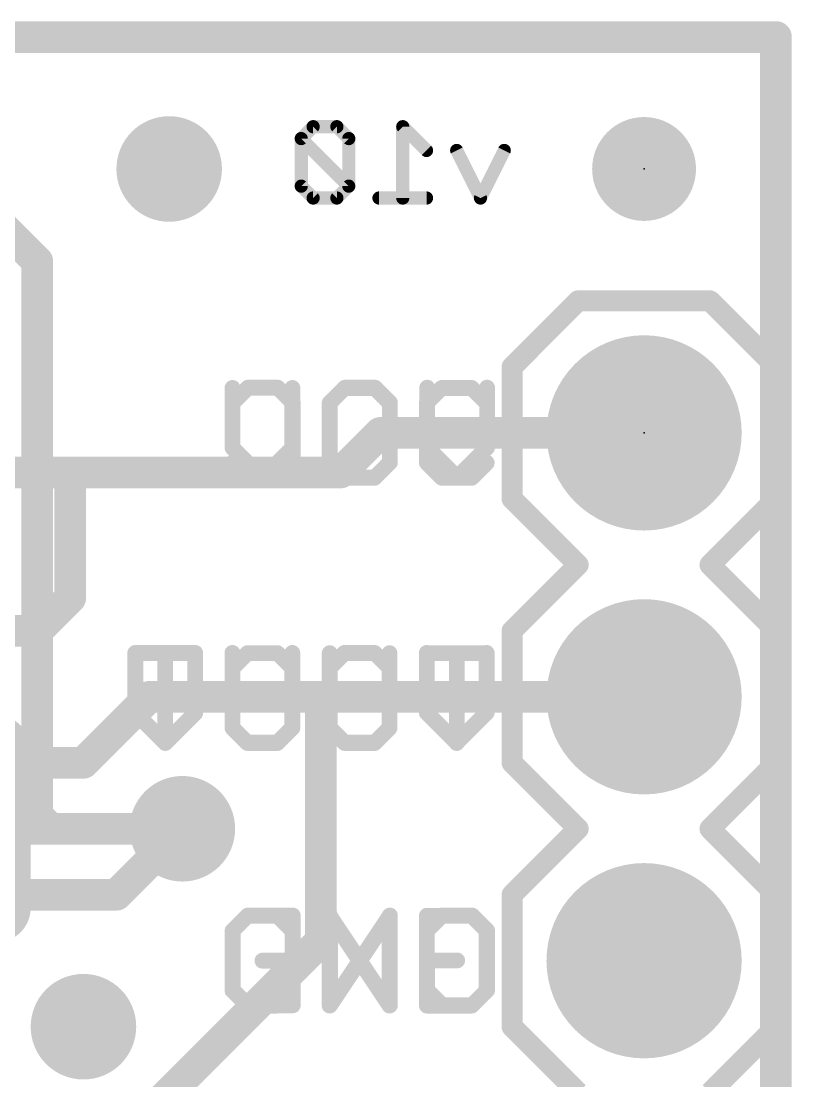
# Model space of a CAD drawing. Extents: x -37 to 70, y -15 to 15.
# Drawn here: x 16.86 to 24.28, y 5.19 to 15.39 of the extents above; entities that cross this region are included whole.
import ezdxf

# ---------------------------------------------------------------- set-up
doc = ezdxf.new("R2010")
doc.units = 0
for name, color, linetype in [('1', 12, 'CONTINUOUS'), ('16', 132, 'CONTINUOUS'), ('17', 110, 'CONTINUOUS'), ('18', 110, 'CONTINUOUS'), ('20', 53, 'CONTINUOUS'), ('21', 41, 'CONTINUOUS'), ('22', 40, 'CONTINUOUS'), ('23', 53, 'CONTINUOUS'), ('51', 53, 'CONTINUOUS')]:
    doc.layers.add(name, color=color, linetype=linetype)

# ---------------------------------------------------------------- blocks, each defined once
blk = doc.blocks.new('PIE')
at = {"const_width": 0.5}
blk.add_lwpolyline([(0, -0.25, 1), (0, 0.25, 1), (0, -0.25)], format="xyb", dxfattribs=at)
blk = doc.blocks.new('RECT')
blk.add_solid([(-0.5, -0.5), (0.5, -0.5), (-0.5, 0.5), (0.5, 0.5)])
blk = doc.blocks.new('ROUNDP')
at = {"const_width": 0.5}
blk.add_lwpolyline([(0, -0.25, 1), (0, 0.25, 1), (0, -0.25)], format="xyb", dxfattribs=at)
blk = doc.blocks.new('ROUNDV')
at = {"const_width": 0.5}
blk.add_lwpolyline([(0, -0.25, 1), (0, 0.25, 1), (0, -0.25)], format="xyb", dxfattribs=at)

msp = doc.modelspace()

# ---------------------------------------------------------------- linework, layer by layer
at = {"layer": '1', "const_width": 0.3048}
for points in [[(24.13, 15.24), (12.7254, 15.24)], [(24.13, 0), (24.13, 15.24)], [(19.939, 11.049), (20.32, 11.43)], [(20.32, 11.43), (22.86, 11.43)], [(17.3355, 11.049), (15.709, 11.049)], [(17.3355, 9.8425), (17.3355, 11.049)], [(17.3355, 11.049), (19.939, 11.049)], [(17.018, 9.525), (17.3355, 9.8425)], [(15.3162, 9.525), (17.018, 9.525)], [(17.4625, 8.255), (18.0975, 8.89)], [(18.0975, 8.89), (19.7485, 8.89)], [(19.7485, 6.5405), (19.7485, 8.89)], [(19.7485, 8.89), (22.86, 8.89)], [(15.3162, 8.255), (17.4625, 8.255)], [(17.78, 6.985), (18.415, 7.62)], [(15.3162, 6.985), (17.78, 6.985)], [(17.399, 4.191), (19.7485, 6.5405)]]:
    msp.add_lwpolyline(points, dxfattribs=at)
at = {"layer": '1', "const_width": 0.1524}
for points in [[(24.2062, 15.24, 1), (24.0538, 15.24)], [(24.13, 15.1638, 1), (24.13, 15.3162)], [(20.32, 11.5062, 1), (20.32, 11.3538)], [(20.3739, 11.3761, 1), (20.2661, 11.4839)], [(22.86, 11.3538, 1), (22.86, 11.5062)], [(17.4117, 11.049, 1), (17.2593, 11.049)], [(17.3355, 11.1252, 1), (17.3355, 10.9728)], [(17.3355, 10.9728, 1), (17.3355, 11.1252)], [(19.8851, 11.1029, 1), (19.9929, 10.9951)], [(19.939, 10.9728, 1), (19.939, 11.1252)], [(17.3894, 9.7886, 1), (17.2816, 9.8964)], [(17.2593, 9.8425, 1), (17.4117, 9.8425)], [(16.9641, 9.5789, 1), (17.0719, 9.4711)], [(17.018, 9.4488, 1), (17.018, 9.6012)], [(18.0975, 8.9662, 1), (18.0975, 8.8138)], [(18.1514, 8.8361, 1), (18.0436, 8.9439)], [(19.8247, 8.89, 1), (19.6723, 8.89)], [(19.7485, 8.9662, 1), (19.7485, 8.8138)], [(19.7485, 8.8138, 1), (19.7485, 8.9662)], [(22.86, 8.8138, 1), (22.86, 8.9662)], [(17.4086, 8.3089, 1), (17.5164, 8.2011)], [(17.4625, 8.1788, 1), (17.4625, 8.3312)], [(18.4689, 7.5661, 1), (18.3611, 7.6739)], [(17.7261, 7.0389, 1), (17.8339, 6.9311)], [(17.78, 6.9088, 1), (17.78, 7.0612)], [(19.8024, 6.4866, 1), (19.6946, 6.5944)], [(19.6723, 6.5405, 1), (19.8247, 6.5405)]]:
    msp.add_lwpolyline(points, format="xyb", dxfattribs=at)
at = {"layer": '16'}
for points, const_width in [([(24.13, 15.24), (12.7254, 15.24)], 0.3048), ([(24.13, 0), (24.13, 15.24)], 0.3048), ([(19.6738, 14.377), (19.5594, 14.2626)], 0.127), ([(19.9026, 14.377), (19.6738, 14.377)], 0.127), ([(20.017, 14.2626), (19.9026, 14.377)], 0.127), ([(20.7654, 14.1482), (20.5366, 14.377)], 0.127), ([(20.5366, 14.377), (20.5366, 13.6906)], 0.127), ([(19.5594, 14.2626), (19.5594, 13.805)], 0.127), ([(20.017, 13.805), (19.5594, 14.2626)], 0.127), ([(20.017, 13.805), (20.017, 14.2626)], 0.127), ([(17.018, 13.081), (16.002, 14.097)], 0.3048), ([(21.285, 13.6906), (21.0562, 14.1482)], 0.127), ([(21.5138, 14.1482), (21.285, 13.6906)], 0.127), ([(19.5594, 13.805), (19.6738, 13.6906)], 0.127), ([(19.9026, 13.6906), (20.017, 13.805)], 0.127), ([(19.6738, 13.6906), (19.9026, 13.6906)], 0.127), ([(20.7654, 13.6906), (20.3078, 13.6906)], 0.127), ([(17.018, 13.081), (17.018, 7.747)], 0.3048), ([(17.018, 7.747), (17.145, 7.62)], 0.3048), ([(16.1671, 7.62), (17.145, 7.62)], 0.3048), ([(17.145, 7.62), (18.415, 7.62)], 0.3048)]:
    msp.add_lwpolyline(points, dxfattribs=dict(at, const_width=const_width))
for points, const_width in [([(24.2062, 15.24, 1), (24.0538, 15.24)], 0.1524), ([(24.13, 15.1638, 1), (24.13, 15.3162)], 0.1524), ([(19.6738, 14.4087, 1), (19.6738, 14.3452)], 0.0635), ([(19.6962, 14.3545, 1), (19.6513, 14.3994)], 0.0635), ([(19.925, 14.3994, 1), (19.8801, 14.3545)], 0.0635), ([(19.9026, 14.3452, 1), (19.9026, 14.4087)], 0.0635), ([(20.5683, 14.377, 1), (20.5048, 14.377)], 0.0635), ([(20.559, 14.3994, 1), (20.5141, 14.3545)], 0.0635), ([(19.5911, 14.2626, 1), (19.5276, 14.2626)], 0.0635), ([(19.5818, 14.285, 1), (19.5369, 14.2401)], 0.0635), ([(19.5369, 14.285, 1), (19.5818, 14.2401)], 0.0635), ([(20.0487, 14.2626, 1), (19.9852, 14.2626)], 0.0635), ([(19.9945, 14.2401, 1), (20.0394, 14.285)], 0.0635), ([(20.7429, 14.1257, 1), (20.7878, 14.1706)], 0.0635), ([(21.0846, 14.1624, 1), (21.0278, 14.134)], 0.0635), ([(21.5422, 14.134, 1), (21.4854, 14.1624)], 0.0635), ([(19.5818, 13.8274, 1), (19.5369, 13.7825)], 0.0635), ([(19.5276, 13.805, 1), (19.5911, 13.805)], 0.0635), ([(19.9852, 13.805, 1), (20.0487, 13.805)], 0.0635), ([(20.0394, 13.7825, 1), (19.9945, 13.8274)], 0.0635), ([(19.9945, 13.7825, 1), (20.0394, 13.8274)], 0.0635), ([(19.6738, 13.7224, 1), (19.6738, 13.6588)], 0.0635), ([(19.6513, 13.6681, 1), (19.6962, 13.7131)], 0.0635), ([(19.8801, 13.7131, 1), (19.925, 13.6681)], 0.0635), ([(19.9026, 13.6588, 1), (19.9026, 13.7224)], 0.0635), ([(20.3078, 13.7224, 1), (20.3078, 13.6588)], 0.0635), ([(20.5048, 13.6906, 1), (20.5683, 13.6906)], 0.0635), ([(20.7654, 13.6588, 1), (20.7654, 13.7224)], 0.0635), ([(21.2566, 13.7048, 1), (21.3134, 13.6764)], 0.0635), ([(21.2566, 13.6764, 1), (21.3134, 13.7048)], 0.0635), ([(17.0942, 13.081, 1), (16.9418, 13.081)], 0.1524), ([(16.9641, 13.0271, 1), (17.0719, 13.1349)], 0.1524), ([(17.0719, 7.8009, 1), (16.9641, 7.6931)], 0.1524), ([(16.9418, 7.747, 1), (17.0942, 7.747)], 0.1524), ([(17.145, 7.6962, 1), (17.145, 7.5438)], 0.1524), ([(17.145, 7.5438, 1), (17.145, 7.6962)], 0.1524), ([(18.415, 7.5438, 1), (18.415, 7.6962)], 0.1524), ([(17.0911, 7.5661, 1), (17.1989, 7.6739)], 0.1524)]:
    msp.add_lwpolyline(points, format="xyb", dxfattribs=dict(at, const_width=const_width))
at = {"layer": '20', "const_width": 0.2032}
for points in [[(0, 15.24), (24.13, 15.24)], [(24.13, 15.24), (24.13, 0)]]:
    msp.add_lwpolyline(points, dxfattribs=at)
at = {"layer": '20', "const_width": 0.1016}
for points in [[(24.1808, 15.24, 1), (24.0792, 15.24)], [(24.13, 15.1892, 1), (24.13, 15.2908)]]:
    msp.add_lwpolyline(points, format="xyb", dxfattribs=at)
at = {"layer": '21'}
for points, const_width in [([(22.225, 12.7), (21.59, 12.065)], 0.2032), ([(23.495, 12.7), (22.225, 12.7)], 0.2032), ([(24.13, 12.065), (23.495, 12.7)], 0.2032), ([(21.59, 10.795), (21.59, 12.065)], 0.2032), ([(24.13, 12.065), (24.13, 10.795)], 0.2032), ([(18.8977, 11.8625), (18.8977, 11.2863)], 0.1524), ([(19.474, 11.2863), (19.474, 11.8625)], 0.1524), ([(19.9773, 11.8625), (19.8333, 11.7185)], 0.1524), ([(20.2654, 11.8625), (19.9773, 11.8625)], 0.1524), ([(20.4095, 11.7185), (20.2654, 11.8625)], 0.1524), ([(20.9128, 11.8625), (20.7688, 11.7185)], 0.1524), ([(21.201, 11.8625), (20.9128, 11.8625)], 0.1524), ([(21.345, 11.7185), (21.201, 11.8625)], 0.1524), ([(19.8333, 11.7185), (19.8333, 11.1423)], 0.1524), ([(20.7688, 11.7185), (20.7688, 11.1423)], 0.1524), ([(18.8977, 11.2863), (19.1859, 10.9982)], 0.1524), ([(19.1859, 10.9982), (19.474, 11.2863)], 0.1524), ([(19.8333, 11.1423), (19.9773, 10.9982)], 0.1524), ([(20.2654, 10.9982), (20.4095, 11.1423)], 0.1524), ([(20.7688, 11.1423), (20.9128, 10.9982)], 0.1524), ([(21.201, 10.9982), (21.345, 11.1423)], 0.1524), ([(19.9773, 10.9982), (20.2654, 10.9982)], 0.1524), ([(20.9128, 10.9982), (21.201, 10.9982)], 0.1524), ([(22.225, 10.16), (21.59, 10.795)], 0.2032), ([(24.13, 10.795), (23.495, 10.16)], 0.2032), ([(21.59, 9.525), (22.225, 10.16)], 0.2032), ([(23.495, 10.16), (24.13, 9.525)], 0.2032), ([(21.59, 8.255), (21.59, 9.525)], 0.2032), ([(24.13, 9.525), (24.13, 8.255)], 0.2032), ([(17.9622, 9.3098), (17.9622, 8.7336)], 0.1524), ([(18.5384, 8.7336), (18.5384, 9.3098)], 0.1524), ([(19.0418, 9.3098), (18.8977, 9.1658)], 0.1524), ([(19.3299, 9.3098), (19.0418, 9.3098)], 0.1524), ([(19.474, 9.1658), (19.3299, 9.3098)], 0.1524), ([(19.8333, 9.3098), (19.8333, 8.5896)], 0.1524), ([(20.4095, 8.5896), (20.4095, 9.3098)], 0.1524), ([(20.7688, 9.3098), (21.345, 9.3098)], 0.1524), ([(21.0569, 8.4455), (21.0569, 9.3098)], 0.1524), ([(18.8977, 9.1658), (18.8977, 8.5896)], 0.1524), ([(19.474, 8.5896), (19.474, 9.1658)], 0.1524), ([(17.9622, 8.7336), (18.2503, 8.4455)], 0.1524), ([(18.2503, 8.4455), (18.5384, 8.7336)], 0.1524), ([(18.8977, 8.5896), (19.0418, 8.4455)], 0.1524), ([(19.3299, 8.4455), (19.474, 8.5896)], 0.1524), ([(19.8333, 8.5896), (19.9773, 8.4455)], 0.1524), ([(20.2654, 8.4455), (20.4095, 8.5896)], 0.1524), ([(19.0418, 8.4455), (19.3299, 8.4455)], 0.1524), ([(19.9773, 8.4455), (20.2654, 8.4455)], 0.1524), ([(22.225, 7.62), (21.59, 8.255)], 0.2032), ([(24.13, 8.255), (23.495, 7.62)], 0.2032), ([(21.59, 6.985), (22.225, 7.62)], 0.2032), ([(23.495, 7.62), (24.13, 6.985)], 0.2032), ([(21.59, 5.715), (21.59, 6.985)], 0.2032), ([(24.13, 6.985), (24.13, 5.715)], 0.2032), ([(19.0418, 6.7825), (18.8977, 6.6385)], 0.1524), ([(19.3299, 6.7825), (19.0418, 6.7825)], 0.1524), ([(19.474, 6.6385), (19.3299, 6.7825)], 0.1524), ([(19.8333, 5.9182), (19.8333, 6.7825)], 0.1524), ([(19.8333, 6.7825), (20.4095, 5.9182)], 0.1524), ([(20.4095, 5.9182), (20.4095, 6.7825)], 0.1524), ([(20.7688, 6.7825), (20.7688, 5.9182)], 0.1524), ([(21.201, 6.7825), (20.7688, 6.7825)], 0.1524), ([(21.345, 6.6385), (21.201, 6.7825)], 0.1524), ([(18.8977, 6.6385), (18.8977, 6.0623)], 0.1524), ([(21.345, 6.0623), (21.345, 6.6385)], 0.1524), ([(19.474, 6.3504), (19.1859, 6.3504)], 0.1524), ([(19.474, 6.0623), (19.474, 6.3504)], 0.1524), ([(18.8977, 6.0623), (19.0418, 5.9182)], 0.1524), ([(19.3299, 5.9182), (19.474, 6.0623)], 0.1524), ([(21.201, 5.9182), (21.345, 6.0623)], 0.1524), ([(19.0418, 5.9182), (19.3299, 5.9182)], 0.1524), ([(20.7688, 5.9182), (21.201, 5.9182)], 0.1524), ([(22.225, 5.08), (21.59, 5.715)], 0.2032), ([(24.13, 5.715), (23.495, 5.08)], 0.2032)]:
    msp.add_lwpolyline(points, dxfattribs=dict(at, const_width=const_width))
for points, const_width in [([(22.225, 12.7508, 1), (22.225, 12.6492)], 0.1016), ([(22.2609, 12.6641, 1), (22.1891, 12.7359)], 0.1016), ([(23.5309, 12.7359, 1), (23.4591, 12.6641)], 0.1016), ([(23.495, 12.6492, 1), (23.495, 12.7508)], 0.1016), ([(21.6408, 12.065, 1), (21.5392, 12.065)], 0.1016), ([(21.5541, 12.1009, 1), (21.6259, 12.0291)], 0.1016), ([(24.1808, 12.065, 1), (24.0792, 12.065)], 0.1016), ([(24.0941, 12.0291, 1), (24.1659, 12.1009)], 0.1016), ([(18.9358, 11.8625, 1), (18.8596, 11.8625)], 0.0762), ([(19.5121, 11.8625, 1), (19.4359, 11.8625)], 0.0762), ([(19.9773, 11.9006, 1), (19.9773, 11.8244)], 0.0762), ([(20.0043, 11.8356, 1), (19.9504, 11.8895)], 0.0762), ([(20.2924, 11.8895, 1), (20.2385, 11.8356)], 0.0762), ([(20.2654, 11.8244, 1), (20.2654, 11.9006)], 0.0762), ([(20.9128, 11.9006, 1), (20.9128, 11.8244)], 0.0762), ([(20.9398, 11.8356, 1), (20.8859, 11.8895)], 0.0762), ([(21.2279, 11.8895, 1), (21.174, 11.8356)], 0.0762), ([(21.201, 11.8244, 1), (21.201, 11.9006)], 0.0762), ([(19.8063, 11.7454, 1), (19.8602, 11.6915)], 0.0762), ([(19.8714, 11.7185, 1), (19.7952, 11.7185)], 0.0762), ([(20.3825, 11.6915, 1), (20.4364, 11.7454)], 0.0762), ([(20.7418, 11.7454, 1), (20.7957, 11.6915)], 0.0762), ([(20.8069, 11.7185, 1), (20.7307, 11.7185)], 0.0762), ([(21.3181, 11.6915, 1), (21.3719, 11.7454)], 0.0762), ([(18.9247, 11.3133, 1), (18.8708, 11.2594)], 0.0762), ([(18.8596, 11.2863, 1), (18.9358, 11.2863)], 0.0762), ([(19.4359, 11.2863, 1), (19.5121, 11.2863)], 0.0762), ([(19.5009, 11.2594, 1), (19.447, 11.3133)], 0.0762), ([(19.8602, 11.1692, 1), (19.8063, 11.1153)], 0.0762), ([(20.4364, 11.1153, 1), (20.3825, 11.1692)], 0.0762), ([(20.7957, 11.1692, 1), (20.7418, 11.1153)], 0.0762), ([(21.3719, 11.1153, 1), (21.3181, 11.1692)], 0.0762), ([(19.7952, 11.1423, 1), (19.8714, 11.1423)], 0.0762), ([(20.7307, 11.1423, 1), (20.8069, 11.1423)], 0.0762), ([(19.1589, 11.0251, 1), (19.2128, 10.9713)], 0.0762), ([(19.1589, 10.9713, 1), (19.2128, 11.0251)], 0.0762), ([(19.9773, 11.0363, 1), (19.9773, 10.9601)], 0.0762), ([(19.9504, 10.9713, 1), (20.0043, 11.0251)], 0.0762), ([(20.2385, 11.0251, 1), (20.2924, 10.9713)], 0.0762), ([(20.2654, 10.9601, 1), (20.2654, 11.0363)], 0.0762), ([(20.9128, 11.0363, 1), (20.9128, 10.9601)], 0.0762), ([(20.8859, 10.9713, 1), (20.9398, 11.0251)], 0.0762), ([(21.174, 11.0251, 1), (21.2279, 10.9713)], 0.0762), ([(21.201, 10.9601, 1), (21.201, 11.0363)], 0.0762), ([(21.6259, 10.8309, 1), (21.5541, 10.7591)], 0.1016), ([(21.5392, 10.795, 1), (21.6408, 10.795)], 0.1016), ([(24.0792, 10.795, 1), (24.1808, 10.795)], 0.1016), ([(24.1659, 10.7591, 1), (24.0941, 10.8309)], 0.1016), ([(22.2609, 10.1241, 1), (22.1891, 10.1959)], 0.1016), ([(22.1891, 10.1241, 1), (22.2609, 10.1959)], 0.1016), ([(23.5309, 10.1959, 1), (23.4591, 10.1241)], 0.1016), ([(23.4591, 10.1959, 1), (23.5309, 10.1241)], 0.1016), ([(21.6408, 9.525, 1), (21.5392, 9.525)], 0.1016), ([(21.5541, 9.5609, 1), (21.6259, 9.4891)], 0.1016), ([(24.1808, 9.525, 1), (24.0792, 9.525)], 0.1016), ([(24.0941, 9.4891, 1), (24.1659, 9.5609)], 0.1016), ([(18.0003, 9.3098, 1), (17.9241, 9.3098)], 0.0762), ([(18.5765, 9.3098, 1), (18.5003, 9.3098)], 0.0762), ([(19.0418, 9.3479, 1), (19.0418, 9.2717)], 0.0762), ([(19.0687, 9.2829, 1), (19.0149, 9.3368)], 0.0762), ([(19.3569, 9.3368, 1), (19.303, 9.2829)], 0.0762), ([(19.3299, 9.2717, 1), (19.3299, 9.3479)], 0.0762), ([(19.8714, 9.3098, 1), (19.7952, 9.3098)], 0.0762), ([(20.4476, 9.3098, 1), (20.3714, 9.3098)], 0.0762), ([(20.7688, 9.3479, 1), (20.7688, 9.2717)], 0.0762), ([(21.095, 9.3098, 1), (21.0188, 9.3098)], 0.0762), ([(21.345, 9.2717, 1), (21.345, 9.3479)], 0.0762), ([(18.9358, 9.1658, 1), (18.8596, 9.1658)], 0.0762), ([(18.8708, 9.1927, 1), (18.9247, 9.1388)], 0.0762), ([(19.5121, 9.1658, 1), (19.4359, 9.1658)], 0.0762), ([(19.447, 9.1388, 1), (19.5009, 9.1927)], 0.0762), ([(17.9892, 8.7606, 1), (17.9353, 8.7067)], 0.0762), ([(17.9241, 8.7336, 1), (18.0003, 8.7336)], 0.0762), ([(18.5003, 8.7336, 1), (18.5765, 8.7336)], 0.0762), ([(18.5654, 8.7067, 1), (18.5115, 8.7606)], 0.0762), ([(18.9247, 8.6165, 1), (18.8708, 8.5626)], 0.0762), ([(18.8596, 8.5896, 1), (18.9358, 8.5896)], 0.0762), ([(19.4359, 8.5896, 1), (19.5121, 8.5896)], 0.0762), ([(19.5009, 8.5626, 1), (19.447, 8.6165)], 0.0762), ([(19.8602, 8.6165, 1), (19.8063, 8.5626)], 0.0762), ([(19.7952, 8.5896, 1), (19.8714, 8.5896)], 0.0762), ([(20.3714, 8.5896, 1), (20.4476, 8.5896)], 0.0762), ([(20.4364, 8.5626, 1), (20.3825, 8.6165)], 0.0762), ([(18.2234, 8.4724, 1), (18.2773, 8.4186)], 0.0762), ([(18.2234, 8.4186, 1), (18.2773, 8.4724)], 0.0762), ([(19.0418, 8.4836, 1), (19.0418, 8.4074)], 0.0762), ([(19.0149, 8.4186, 1), (19.0687, 8.4724)], 0.0762), ([(19.303, 8.4724, 1), (19.3569, 8.4186)], 0.0762), ([(19.3299, 8.4074, 1), (19.3299, 8.4836)], 0.0762), ([(19.9773, 8.4836, 1), (19.9773, 8.4074)], 0.0762), ([(19.9504, 8.4186, 1), (20.0043, 8.4724)], 0.0762), ([(20.2385, 8.4724, 1), (20.2924, 8.4186)], 0.0762), ([(20.2654, 8.4074, 1), (20.2654, 8.4836)], 0.0762), ([(21.0188, 8.4455, 1), (21.095, 8.4455)], 0.0762), ([(21.6259, 8.2909, 1), (21.5541, 8.2191)], 0.1016), ([(21.5392, 8.255, 1), (21.6408, 8.255)], 0.1016), ([(24.0792, 8.255, 1), (24.1808, 8.255)], 0.1016), ([(24.1659, 8.2191, 1), (24.0941, 8.2909)], 0.1016), ([(22.2609, 7.5841, 1), (22.1891, 7.6559)], 0.1016), ([(22.1891, 7.5841, 1), (22.2609, 7.6559)], 0.1016), ([(23.5309, 7.6559, 1), (23.4591, 7.5841)], 0.1016), ([(23.4591, 7.6559, 1), (23.5309, 7.5841)], 0.1016), ([(21.6408, 6.985, 1), (21.5392, 6.985)], 0.1016), ([(21.5541, 7.0209, 1), (21.6259, 6.9491)], 0.1016), ([(24.1808, 6.985, 1), (24.0792, 6.985)], 0.1016), ([(24.0941, 6.9491, 1), (24.1659, 7.0209)], 0.1016), ([(19.0418, 6.8206, 1), (19.0418, 6.7444)], 0.0762), ([(19.0687, 6.7556, 1), (19.0149, 6.8095)], 0.0762), ([(19.3569, 6.8095, 1), (19.303, 6.7556)], 0.0762), ([(19.3299, 6.7444, 1), (19.3299, 6.8206)], 0.0762), ([(19.865, 6.8037, 1), (19.8016, 6.7614)], 0.0762), ([(19.8714, 6.7825, 1), (19.7952, 6.7825)], 0.0762), ([(20.4476, 6.7825, 1), (20.3714, 6.7825)], 0.0762), ([(20.8069, 6.7825, 1), (20.7307, 6.7825)], 0.0762), ([(20.7688, 6.8206, 1), (20.7688, 6.7444)], 0.0762), ([(21.2279, 6.8095, 1), (21.174, 6.7556)], 0.0762), ([(21.201, 6.7444, 1), (21.201, 6.8206)], 0.0762), ([(18.9358, 6.6385, 1), (18.8596, 6.6385)], 0.0762), ([(18.8708, 6.6654, 1), (18.9247, 6.6115)], 0.0762), ([(19.447, 6.6115, 1), (19.5009, 6.6654)], 0.0762), ([(21.3831, 6.6385, 1), (21.3069, 6.6385)], 0.0762), ([(21.3181, 6.6115, 1), (21.3719, 6.6654)], 0.0762), ([(19.1859, 6.3885, 1), (19.1859, 6.3123)], 0.0762), ([(19.5121, 6.3504, 1), (19.4359, 6.3504)], 0.0762), ([(19.474, 6.3123, 1), (19.474, 6.3885)], 0.0762), ([(18.9247, 6.0892, 1), (18.8708, 6.0353)], 0.0762), ([(19.5009, 6.0353, 1), (19.447, 6.0892)], 0.0762), ([(21.3719, 6.0353, 1), (21.3181, 6.0892)], 0.0762), ([(18.8596, 6.0623, 1), (18.9358, 6.0623)], 0.0762), ([(19.4359, 6.0623, 1), (19.5121, 6.0623)], 0.0762), ([(21.3069, 6.0623, 1), (21.3831, 6.0623)], 0.0762), ([(19.0418, 5.9563, 1), (19.0418, 5.8801)], 0.0762), ([(19.0149, 5.8913, 1), (19.0687, 5.9451)], 0.0762), ([(19.303, 5.9451, 1), (19.3569, 5.8913)], 0.0762), ([(19.3299, 5.8801, 1), (19.3299, 5.9563)], 0.0762), ([(19.7952, 5.9182, 1), (19.8714, 5.9182)], 0.0762), ([(20.3714, 5.9182, 1), (20.4476, 5.9182)], 0.0762), ([(20.3778, 5.8971, 1), (20.4412, 5.9393)], 0.0762), ([(20.7688, 5.9563, 1), (20.7688, 5.8801)], 0.0762), ([(20.7307, 5.9182, 1), (20.8069, 5.9182)], 0.0762), ([(21.174, 5.9451, 1), (21.2279, 5.8913)], 0.0762), ([(21.201, 5.8801, 1), (21.201, 5.9563)], 0.0762), ([(21.6259, 5.7509, 1), (21.5541, 5.6791)], 0.1016), ([(24.1659, 5.6791, 1), (24.0941, 5.7509)], 0.1016), ([(21.5392, 5.715, 1), (21.6408, 5.715)], 0.1016), ([(24.0792, 5.715, 1), (24.1808, 5.715)], 0.1016)]:
    msp.add_lwpolyline(points, format="xyb", dxfattribs=dict(at, const_width=const_width))
at = {"layer": '22', "const_width": 0.1524}
for points in [[(18.9013, 11.721), (19.0454, 11.8651)], [(19.0454, 11.8651), (19.3335, 11.8651)], [(19.3335, 11.8651), (19.4775, 11.721)], [(19.8368, 11.721), (19.9809, 11.8651)], [(19.9809, 11.8651), (20.269, 11.8651)], [(20.269, 11.8651), (20.413, 11.721)], [(20.7723, 11.2889), (20.7723, 11.8651)], [(21.3486, 11.8651), (21.3486, 11.2889)], [(19.4775, 11.721), (19.4775, 11.1448)], [(20.413, 11.721), (20.413, 11.1448)], [(21.0604, 11.0007), (20.7723, 11.2889)], [(21.3486, 11.2889), (21.0604, 11.0007)], [(19.0454, 11.0007), (18.9013, 11.1448)], [(19.4775, 11.1448), (19.3335, 11.0007)], [(19.9809, 11.0007), (19.8368, 11.1448)], [(20.413, 11.1448), (20.269, 11.0007)], [(19.3335, 11.0007), (19.0454, 11.0007)], [(20.269, 11.0007), (19.9809, 11.0007)], [(18.5377, 9.3124), (17.9615, 9.3124)], [(18.2496, 8.448), (18.2496, 9.3124)], [(18.897, 8.5921), (18.897, 9.3124)], [(19.4732, 9.3124), (19.4732, 8.5921)], [(19.8325, 9.1683), (19.9766, 9.3124)], [(19.9766, 9.3124), (20.2647, 9.3124)], [(20.2647, 9.3124), (20.4088, 9.1683)], [(20.7681, 8.7362), (20.7681, 9.3124)], [(21.3443, 9.3124), (21.3443, 8.7362)], [(19.8325, 8.5921), (19.8325, 9.1683)], [(20.4088, 9.1683), (20.4088, 8.5921)], [(21.0562, 8.448), (20.7681, 8.7362)], [(21.3443, 8.7362), (21.0562, 8.448)], [(19.0411, 8.448), (18.897, 8.5921)], [(19.4732, 8.5921), (19.3292, 8.448)], [(19.9766, 8.448), (19.8325, 8.5921)], [(20.4088, 8.5921), (20.2647, 8.448)], [(19.3292, 8.448), (19.0411, 8.448)], [(20.2647, 8.448), (19.9766, 8.448)], [(16.8783, 8.382), (16.8783, 6.858)], [(18.9013, 6.641), (19.0454, 6.7851)], [(19.0454, 6.7851), (19.4775, 6.7851)], [(19.4775, 6.7851), (19.4775, 5.9207)], [(20.413, 6.7851), (19.8368, 5.9207)], [(19.8368, 5.9207), (19.8368, 6.7851)], [(20.413, 5.9207), (20.413, 6.7851)], [(20.7723, 6.641), (20.9164, 6.7851)], [(20.9164, 6.7851), (21.2045, 6.7851)], [(21.2045, 6.7851), (21.3486, 6.641)], [(18.9013, 6.0648), (18.9013, 6.641)], [(21.3486, 6.641), (21.3486, 6.0648)], [(20.7723, 6.0648), (20.7723, 6.3529)], [(20.7723, 6.3529), (21.0604, 6.3529)], [(19.0454, 5.9207), (18.9013, 6.0648)], [(20.9164, 5.9207), (20.7723, 6.0648)], [(21.3486, 6.0648), (21.2045, 5.9207)], [(19.4775, 5.9207), (19.0454, 5.9207)], [(21.2045, 5.9207), (20.9164, 5.9207)]]:
    msp.add_lwpolyline(points, dxfattribs=at)
at = {"layer": '22'}
for points, const_width in [([(19.0454, 11.9032, 1), (19.0454, 11.827)], 0.0762), ([(19.0723, 11.8381, 1), (19.0184, 11.892)], 0.0762), ([(19.3604, 11.892, 1), (19.3065, 11.8381)], 0.0762), ([(19.3335, 11.827, 1), (19.3335, 11.9032)], 0.0762), ([(19.9809, 11.9032, 1), (19.9809, 11.827)], 0.0762), ([(20.0078, 11.8381, 1), (19.9539, 11.892)], 0.0762), ([(20.2959, 11.892, 1), (20.242, 11.8381)], 0.0762), ([(20.269, 11.827, 1), (20.269, 11.9032)], 0.0762), ([(20.8104, 11.8651, 1), (20.7342, 11.8651)], 0.0762), ([(21.3867, 11.8651, 1), (21.3105, 11.8651)], 0.0762), ([(18.8744, 11.748, 1), (18.9282, 11.6941)], 0.0762), ([(19.5156, 11.721, 1), (19.4394, 11.721)], 0.0762), ([(19.4506, 11.6941, 1), (19.5045, 11.748)], 0.0762), ([(19.8099, 11.748, 1), (19.8638, 11.6941)], 0.0762), ([(20.4511, 11.721, 1), (20.3749, 11.721)], 0.0762), ([(20.3861, 11.6941, 1), (20.44, 11.748)], 0.0762), ([(20.7993, 11.3158, 1), (20.7454, 11.2619)], 0.0762), ([(20.7342, 11.2889, 1), (20.8104, 11.2889)], 0.0762), ([(21.3105, 11.2889, 1), (21.3867, 11.2889)], 0.0762), ([(21.3755, 11.2619, 1), (21.3216, 11.3158)], 0.0762), ([(18.9282, 11.1717, 1), (18.8744, 11.1179)], 0.0762), ([(19.5045, 11.1179, 1), (19.4506, 11.1717)], 0.0762), ([(19.8638, 11.1717, 1), (19.8099, 11.1179)], 0.0762), ([(20.44, 11.1179, 1), (20.3861, 11.1717)], 0.0762), ([(19.4394, 11.1448, 1), (19.5156, 11.1448)], 0.0762), ([(20.3749, 11.1448, 1), (20.4511, 11.1448)], 0.0762), ([(19.0454, 11.0388, 1), (19.0454, 10.9626)], 0.0762), ([(19.0184, 10.9738, 1), (19.0723, 11.0277)], 0.0762), ([(19.3065, 11.0277, 1), (19.3604, 10.9738)], 0.0762), ([(19.3335, 10.9626, 1), (19.3335, 11.0388)], 0.0762), ([(19.9809, 11.0388, 1), (19.9809, 10.9626)], 0.0762), ([(19.9539, 10.9738, 1), (20.0078, 11.0277)], 0.0762), ([(20.242, 11.0277, 1), (20.2959, 10.9738)], 0.0762), ([(20.269, 10.9626, 1), (20.269, 11.0388)], 0.0762), ([(21.0335, 11.0277, 1), (21.0874, 10.9738)], 0.0762), ([(21.0335, 10.9738, 1), (21.0874, 11.0277)], 0.0762), ([(17.9615, 9.3505, 1), (17.9615, 9.2743)], 0.0762), ([(18.2877, 9.3124, 1), (18.2115, 9.3124)], 0.0762), ([(18.5377, 9.2743, 1), (18.5377, 9.3505)], 0.0762), ([(18.9351, 9.3124, 1), (18.8589, 9.3124)], 0.0762), ([(19.5113, 9.3124, 1), (19.4351, 9.3124)], 0.0762), ([(19.9766, 9.3505, 1), (19.9766, 9.2743)], 0.0762), ([(20.0035, 9.2854, 1), (19.9496, 9.3393)], 0.0762), ([(20.2916, 9.3393, 1), (20.2378, 9.2854)], 0.0762), ([(20.2647, 9.2743, 1), (20.2647, 9.3505)], 0.0762), ([(20.8062, 9.3124, 1), (20.73, 9.3124)], 0.0762), ([(21.3824, 9.3124, 1), (21.3062, 9.3124)], 0.0762), ([(19.8706, 9.1683, 1), (19.7944, 9.1683)], 0.0762), ([(19.8056, 9.1953, 1), (19.8595, 9.1414)], 0.0762), ([(20.4469, 9.1683, 1), (20.3707, 9.1683)], 0.0762), ([(20.3818, 9.1414, 1), (20.4357, 9.1953)], 0.0762), ([(20.795, 8.7631, 1), (20.7411, 8.7092)], 0.0762), ([(20.73, 8.7362, 1), (20.8062, 8.7362)], 0.0762), ([(21.3062, 8.7362, 1), (21.3824, 8.7362)], 0.0762), ([(21.3712, 8.7092, 1), (21.3173, 8.7631)], 0.0762), ([(16.8783, 8.382, 0.4142), (16.6243, 8.636)], 0.1524), ([(18.8589, 8.5921, 1), (18.9351, 8.5921)], 0.0762), ([(18.924, 8.619, 1), (18.8701, 8.5652)], 0.0762), ([(19.4351, 8.5921, 1), (19.5113, 8.5921)], 0.0762), ([(19.5002, 8.5652, 1), (19.4463, 8.619)], 0.0762), ([(19.7944, 8.5921, 1), (19.8706, 8.5921)], 0.0762), ([(19.8595, 8.619, 1), (19.8056, 8.5652)], 0.0762), ([(20.3707, 8.5921, 1), (20.4469, 8.5921)], 0.0762), ([(20.4357, 8.5652, 1), (20.3818, 8.619)], 0.0762), ([(18.2115, 8.448, 1), (18.2877, 8.448)], 0.0762), ([(19.0411, 8.4861, 1), (19.0411, 8.4099)], 0.0762), ([(19.0141, 8.4211, 1), (19.068, 8.475)], 0.0762), ([(19.3022, 8.475, 1), (19.3561, 8.4211)], 0.0762), ([(19.3292, 8.4099, 1), (19.3292, 8.4861)], 0.0762), ([(19.9766, 8.4861, 1), (19.9766, 8.4099)], 0.0762), ([(19.9496, 8.4211, 1), (20.0035, 8.475)], 0.0762), ([(20.2378, 8.475, 1), (20.2916, 8.4211)], 0.0762), ([(20.2647, 8.4099, 1), (20.2647, 8.4861)], 0.0762), ([(21.0292, 8.475, 1), (21.0831, 8.4211)], 0.0762), ([(21.0292, 8.4211, 1), (21.0831, 8.475)], 0.0762), ([(16.9164, 8.382, 1), (16.8402, 8.382)], 0.0762), ([(16.8402, 8.382, 1), (16.9164, 8.382)], 0.0762), ([(16.6243, 6.604, 0.4142), (16.8783, 6.858)], 0.1524), ([(16.9164, 6.858, 1), (16.8402, 6.858)], 0.0762), ([(16.8402, 6.858, 1), (16.9164, 6.858)], 0.0762), ([(19.0454, 6.8232, 1), (19.0454, 6.747)], 0.0762), ([(19.0723, 6.7581, 1), (19.0184, 6.812)], 0.0762), ([(19.5156, 6.7851, 1), (19.4394, 6.7851)], 0.0762), ([(19.4775, 6.747, 1), (19.4775, 6.8232)], 0.0762), ([(19.8749, 6.7851, 1), (19.7987, 6.7851)], 0.0762), ([(20.4511, 6.7851, 1), (20.3749, 6.7851)], 0.0762), ([(20.4447, 6.7639, 1), (20.3813, 6.8062)], 0.0762), ([(20.9164, 6.8232, 1), (20.9164, 6.747)], 0.0762), ([(20.9433, 6.7581, 1), (20.8894, 6.812)], 0.0762), ([(21.2314, 6.812, 1), (21.1776, 6.7581)], 0.0762), ([(21.2045, 6.747, 1), (21.2045, 6.8232)], 0.0762), ([(18.9394, 6.641, 1), (18.8632, 6.641)], 0.0762), ([(18.8744, 6.668, 1), (18.9282, 6.6141)], 0.0762), ([(20.7454, 6.668, 1), (20.7993, 6.6141)], 0.0762), ([(21.3867, 6.641, 1), (21.3105, 6.641)], 0.0762), ([(21.3216, 6.6141, 1), (21.3755, 6.668)], 0.0762), ([(20.8104, 6.3529, 1), (20.7342, 6.3529)], 0.0762), ([(20.7723, 6.391, 1), (20.7723, 6.3148)], 0.0762), ([(21.0604, 6.3148, 1), (21.0604, 6.391)], 0.0762), ([(18.9282, 6.0917, 1), (18.8744, 6.0379)], 0.0762), ([(20.7993, 6.0917, 1), (20.7454, 6.0379)], 0.0762), ([(21.3755, 6.0379, 1), (21.3216, 6.0917)], 0.0762), ([(18.8632, 6.0648, 1), (18.9394, 6.0648)], 0.0762), ([(20.7342, 6.0648, 1), (20.8104, 6.0648)], 0.0762), ([(21.3105, 6.0648, 1), (21.3867, 6.0648)], 0.0762), ([(19.0454, 5.9588, 1), (19.0454, 5.8826)], 0.0762), ([(19.0184, 5.8938, 1), (19.0723, 5.9477)], 0.0762), ([(19.4394, 5.9207, 1), (19.5156, 5.9207)], 0.0762), ([(19.4775, 5.8826, 1), (19.4775, 5.9588)], 0.0762), ([(19.8051, 5.9419, 1), (19.8685, 5.8996)], 0.0762), ([(19.7987, 5.9207, 1), (19.8749, 5.9207)], 0.0762), ([(20.3749, 5.9207, 1), (20.4511, 5.9207)], 0.0762), ([(20.9164, 5.9588, 1), (20.9164, 5.8826)], 0.0762), ([(20.8894, 5.8938, 1), (20.9433, 5.9477)], 0.0762), ([(21.1776, 5.9477, 1), (21.2314, 5.8938)], 0.0762), ([(21.2045, 5.8826, 1), (21.2045, 5.9588)], 0.0762)]:
    msp.add_lwpolyline(points, format="xyb", dxfattribs=dict(at, const_width=const_width))
at = {"layer": '23'}
for p in [(22.86, 13.97), (22.86, 11.43)]:
    msp.add_point(p, dxfattribs=at)

# ---------------------------------------------------------------- block references
at = {"layer": '1'}
msp.add_blockref('PIE', (22.86, 13.97), dxfattribs=at)
at = {"layer": '16'}
msp.add_blockref('PIE', (22.86, 13.97), dxfattribs=at)
at = {"layer": '17', "xscale": 1.8796, "yscale": 1.8796}
for p in [(22.86, 11.43), (22.86, 11.43), (22.86, 8.89), (22.86, 8.89), (22.86, 6.35), (22.86, 6.35)]:
    msp.add_blockref('ROUNDP', p, dxfattribs=at)
at = {"layer": '18', "xscale": 1.016, "yscale": 1.016}
for p in [(18.288, 13.97), (18.288, 13.97), (18.415, 7.62), (18.415, 7.62), (17.4625, 5.715), (17.4625, 5.715)]:
    msp.add_blockref('ROUNDV', p, dxfattribs=at)
at = {"layer": '51', "xscale": 0.508, "yscale": 0.508, "rotation": 270}
for p in [(22.86, 11.43), (22.86, 8.89), (22.86, 6.35)]:
    msp.add_blockref('RECT', p, dxfattribs=at)

doc.saveas('drawing.dxf')
